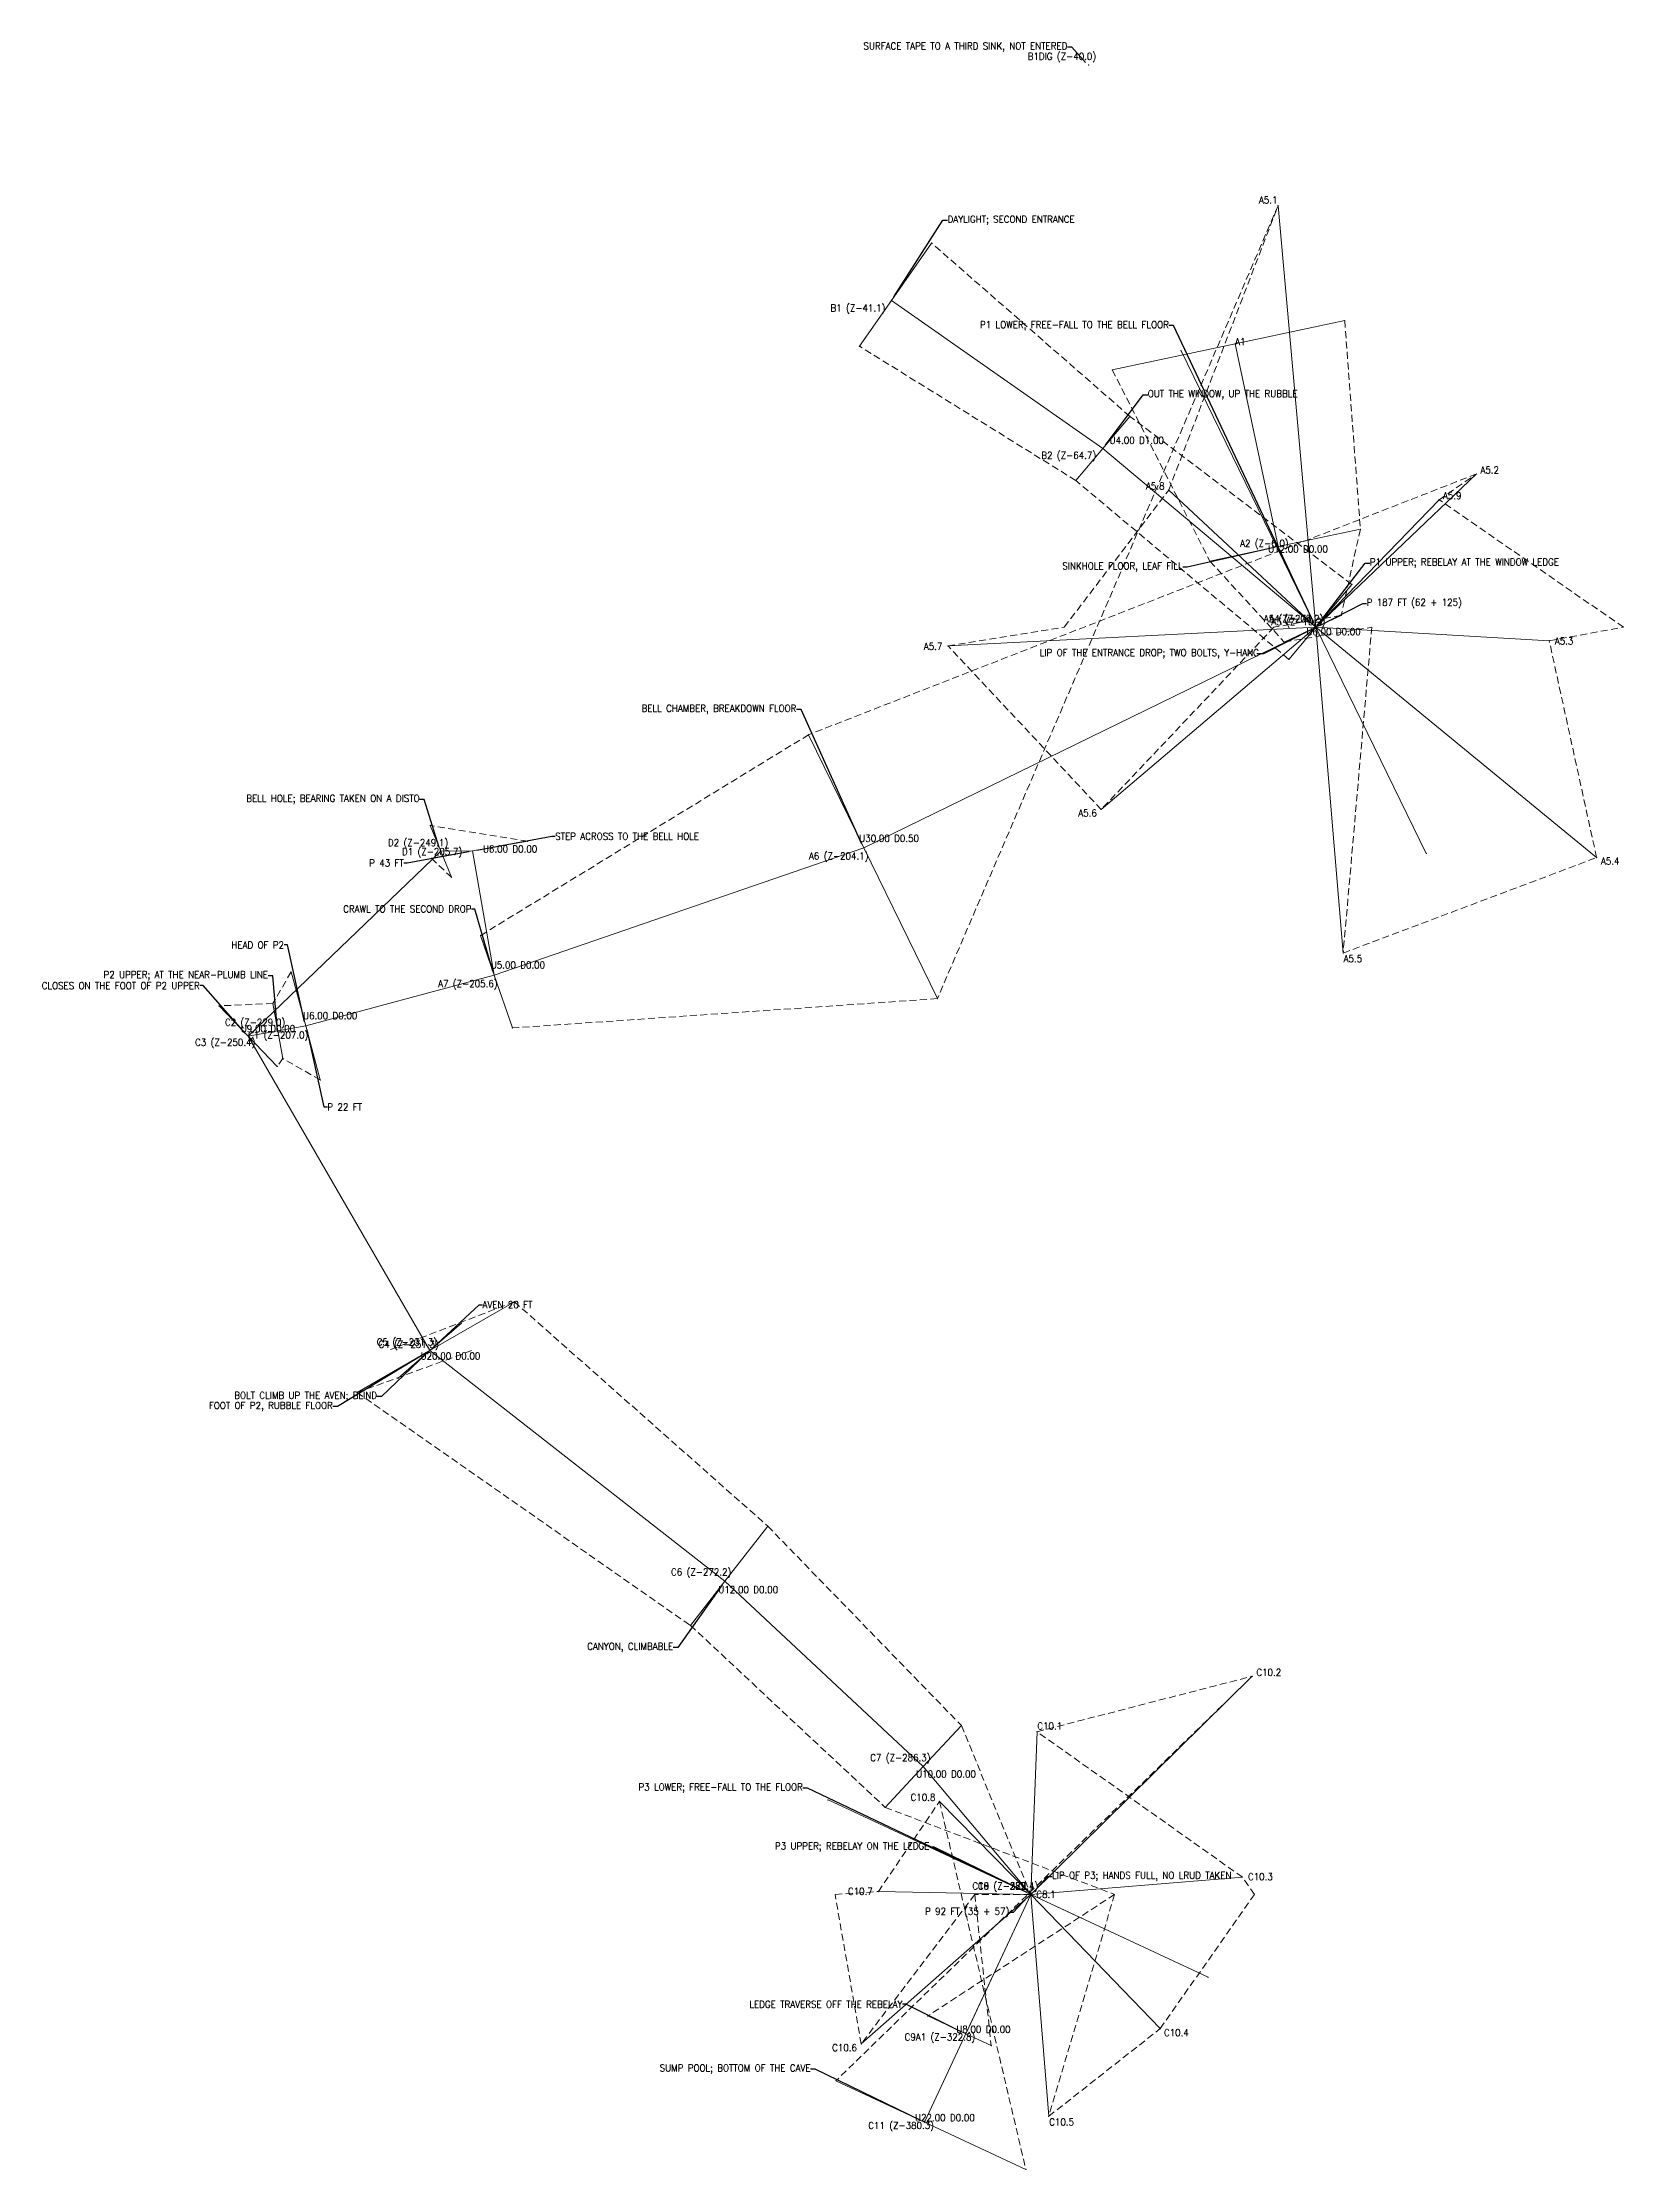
# Model space of a CAD drawing. Header units: feet. Extents: x -90 to 40, y -903 to 22.
# Drawn here: x -85.3 to 27.8, y -130.6 to 21.6 of the extents above; entities that cross this region are included whole.
import ezdxf

# ---------------------------------------------------------------- set-up
doc = ezdxf.new("R2010")
doc.units = ezdxf.units.FT
doc.header["$MEASUREMENT"] = 0
doc.linetypes.add('DASHED', pattern=[0.75, 0.5, -0.25])
for name, color, linetype, lineweight, true_color in [('CTRL-LRUD', 9, 'Continuous', 9, 0xffc0cb), ('CTRL-LRUD-WALL-LEFT', 8, 'DASHED', 0, 0x808080), ('CTRL-LRUD-WALL-RIGHT', 8, 'DASHED', 0, 0x808080), ('CTRL-SHOTS', 8, 'Continuous', 9, 0x808080), ('CTRL-SPLAYS', 8, 'Continuous', 0, 0x808080), ('CTRL-STATION-LABELS', 1, 'Continuous', 0, 0xff0000), ('CTRL-STATIONS', 1, 'Continuous', 9, 0xff0000), ('NOTES-ANNOTATION', 7, 'Continuous', 18, 0xffffff)]:
    doc.layers.add(name, color=color, linetype=linetype, lineweight=lineweight, true_color=true_color)
doc.styles.get("Standard").update_dxf_attribs({"font": ''})
doc.styles.add('textstyle0', font='')
doc.styles.add('textstyle1', font='')
doc.styles.add('textstyle10', font='')
doc.styles.add('textstyle103', font='')
doc.styles.add('textstyle104', font='')
doc.styles.add('textstyle108', font='')
doc.styles.add('textstyle109', font='')
doc.styles.add('textstyle11', font='')
doc.styles.add('textstyle110', font='')
doc.styles.add('textstyle112', font='')
doc.styles.add('textstyle113', font='')
doc.styles.add('textstyle114', font='')
doc.styles.add('textstyle115', font='')
doc.styles.add('textstyle116', font='')
doc.styles.add('textstyle117', font='')
doc.styles.add('textstyle118', font='')
doc.styles.add('textstyle12', font='')
doc.styles.add('textstyle122', font='')
doc.styles.add('textstyle123', font='')
doc.styles.add('textstyle124', font='')
doc.styles.add('textstyle125', font='')
doc.styles.add('textstyle13', font='')
doc.styles.add('textstyle15', font='')
doc.styles.add('textstyle16', font='')
doc.styles.add('textstyle17', font='')
doc.styles.add('textstyle18', font='')
doc.styles.add('textstyle2', font='')
doc.styles.add('textstyle20', font='')
doc.styles.add('textstyle21', font='')
doc.styles.add('textstyle22', font='')
doc.styles.add('textstyle24', font='')
doc.styles.add('textstyle25', font='')
doc.styles.add('textstyle26', font='')
doc.styles.add('textstyle27', font='')
doc.styles.add('textstyle28', font='')
doc.styles.add('textstyle29', font='')
doc.styles.add('textstyle33', font='')
doc.styles.add('textstyle34', font='')
doc.styles.add('textstyle36', font='')
doc.styles.add('textstyle37', font='')
doc.styles.add('textstyle39', font='')
doc.styles.add('textstyle40', font='')
doc.styles.add('textstyle41', font='')
doc.styles.add('textstyle43', font='')
doc.styles.add('textstyle45', font='')
doc.styles.add('textstyle47', font='')
doc.styles.add('textstyle48', font='')
doc.styles.add('textstyle49', font='')
doc.styles.add('textstyle5', font='')
doc.styles.add('textstyle50', font='')
doc.styles.add('textstyle52', font='')
doc.styles.add('textstyle54', font='')
doc.styles.add('textstyle57', font='')
doc.styles.add('textstyle58', font='')
doc.styles.add('textstyle59', font='')
doc.styles.add('textstyle6', font='')
doc.styles.add('textstyle60', font='')
doc.styles.add('textstyle61', font='')
doc.styles.add('textstyle63', font='')
doc.styles.add('textstyle66', font='')
doc.styles.add('textstyle67', font='')
doc.styles.add('textstyle69', font='')
doc.styles.add('textstyle70', font='')
doc.styles.add('textstyle71', font='')
doc.styles.add('textstyle73', font='')
doc.styles.add('textstyle74', font='')
doc.styles.add('textstyle75', font='')
doc.styles.add('textstyle76', font='')
doc.styles.add('textstyle77', font='')
doc.styles.add('textstyle80', font='')
doc.styles.add('textstyle82', font='')
doc.styles.add('textstyle84', font='')
doc.styles.add('textstyle85', font='')
doc.styles.add('textstyle89', font='')
doc.styles.add('textstyle9', font='')
doc.styles.add('textstyle90', font='')
doc.styles.add('textstyle91', font='')
doc.styles.add('textstyle92', font='')
doc.styles.add('textstyle93', font='')
doc.styles.add('textstyle94', font='')
doc.styles.add('textstyle95', font='')
doc.styles.add('textstyle98', font='')
doc.styles.get('Standard').set_extended_font_data('txt')
doc.styles.get('textstyle0').set_extended_font_data('standard')
doc.styles.get('textstyle1').set_extended_font_data('standard')
doc.styles.get('textstyle10').set_extended_font_data('standard')
doc.styles.get('textstyle103').set_extended_font_data('standard')
doc.styles.get('textstyle104').set_extended_font_data('standard')
doc.styles.get('textstyle108').set_extended_font_data('standard')
doc.styles.get('textstyle109').set_extended_font_data('standard')
doc.styles.get('textstyle11').set_extended_font_data('standard')
doc.styles.get('textstyle110').set_extended_font_data('standard')
doc.styles.get('textstyle112').set_extended_font_data('standard')
doc.styles.get('textstyle113').set_extended_font_data('standard')
doc.styles.get('textstyle114').set_extended_font_data('standard')
doc.styles.get('textstyle115').set_extended_font_data('standard')
doc.styles.get('textstyle116').set_extended_font_data('standard')
doc.styles.get('textstyle117').set_extended_font_data('standard')
doc.styles.get('textstyle118').set_extended_font_data('standard')
doc.styles.get('textstyle12').set_extended_font_data('standard')
doc.styles.get('textstyle122').set_extended_font_data('standard')
doc.styles.get('textstyle123').set_extended_font_data('standard')
doc.styles.get('textstyle124').set_extended_font_data('standard')
doc.styles.get('textstyle125').set_extended_font_data('standard')
doc.styles.get('textstyle13').set_extended_font_data('standard')
doc.styles.get('textstyle15').set_extended_font_data('standard')
doc.styles.get('textstyle16').set_extended_font_data('standard')
doc.styles.get('textstyle17').set_extended_font_data('standard')
doc.styles.get('textstyle18').set_extended_font_data('standard')
doc.styles.get('textstyle2').set_extended_font_data('standard')
doc.styles.get('textstyle20').set_extended_font_data('standard')
doc.styles.get('textstyle21').set_extended_font_data('standard')
doc.styles.get('textstyle22').set_extended_font_data('standard')
doc.styles.get('textstyle24').set_extended_font_data('standard')
doc.styles.get('textstyle25').set_extended_font_data('standard')
doc.styles.get('textstyle26').set_extended_font_data('standard')
doc.styles.get('textstyle27').set_extended_font_data('standard')
doc.styles.get('textstyle28').set_extended_font_data('standard')
doc.styles.get('textstyle29').set_extended_font_data('standard')
doc.styles.get('textstyle33').set_extended_font_data('standard')
doc.styles.get('textstyle34').set_extended_font_data('standard')
doc.styles.get('textstyle36').set_extended_font_data('standard')
doc.styles.get('textstyle37').set_extended_font_data('standard')
doc.styles.get('textstyle39').set_extended_font_data('standard')
doc.styles.get('textstyle40').set_extended_font_data('standard')
doc.styles.get('textstyle41').set_extended_font_data('standard')
doc.styles.get('textstyle43').set_extended_font_data('standard')
doc.styles.get('textstyle45').set_extended_font_data('standard')
doc.styles.get('textstyle47').set_extended_font_data('standard')
doc.styles.get('textstyle48').set_extended_font_data('standard')
doc.styles.get('textstyle49').set_extended_font_data('standard')
doc.styles.get('textstyle5').set_extended_font_data('standard')
doc.styles.get('textstyle50').set_extended_font_data('standard')
doc.styles.get('textstyle52').set_extended_font_data('standard')
doc.styles.get('textstyle54').set_extended_font_data('standard')
doc.styles.get('textstyle57').set_extended_font_data('standard')
doc.styles.get('textstyle58').set_extended_font_data('standard')
doc.styles.get('textstyle59').set_extended_font_data('standard')
doc.styles.get('textstyle6').set_extended_font_data('standard')
doc.styles.get('textstyle60').set_extended_font_data('standard')
doc.styles.get('textstyle61').set_extended_font_data('standard')
doc.styles.get('textstyle63').set_extended_font_data('standard')
doc.styles.get('textstyle66').set_extended_font_data('standard')
doc.styles.get('textstyle67').set_extended_font_data('standard')
doc.styles.get('textstyle69').set_extended_font_data('standard')
doc.styles.get('textstyle70').set_extended_font_data('standard')
doc.styles.get('textstyle71').set_extended_font_data('standard')
doc.styles.get('textstyle73').set_extended_font_data('standard')
doc.styles.get('textstyle74').set_extended_font_data('standard')
doc.styles.get('textstyle75').set_extended_font_data('standard')
doc.styles.get('textstyle76').set_extended_font_data('standard')
doc.styles.get('textstyle77').set_extended_font_data('standard')
doc.styles.get('textstyle80').set_extended_font_data('standard')
doc.styles.get('textstyle82').set_extended_font_data('standard')
doc.styles.get('textstyle84').set_extended_font_data('standard')
doc.styles.get('textstyle85').set_extended_font_data('standard')
doc.styles.get('textstyle89').set_extended_font_data('standard')
doc.styles.get('textstyle9').set_extended_font_data('standard')
doc.styles.get('textstyle90').set_extended_font_data('standard')
doc.styles.get('textstyle91').set_extended_font_data('standard')
doc.styles.get('textstyle92').set_extended_font_data('standard')
doc.styles.get('textstyle93').set_extended_font_data('standard')
doc.styles.get('textstyle94').set_extended_font_data('standard')
doc.styles.get('textstyle95').set_extended_font_data('standard')
doc.styles.get('textstyle98').set_extended_font_data('standard')
doc.dimstyles.get("Standard").update_dxf_attribs({"dimtxt": 0.083333, "dimasz": 0.083333, "dimexe": 0.041667, "dimexo": 0.020833, "dimgap": 0.020833, "dimtad": 1, "dimtxsty": 'Standard', "dimcen": 2.5, "dimadec": 0, "dimazin": 0, "dimtfac": 1, "dimtmove": 0, "dimatfit": 3, "dimfxl": 1, "dimarcsym": 0})

msp = doc.modelspace()

# ---------------------------------------------------------------- linework, layer by layer
at = {"layer": 'CTRL-LRUD'}
for p, q in [((-24.6, 3.11), (-21.73, 7.21)), ((-24.6, 3.11), (-26.89, -0.17)), ((0, 0), (7.83, 1.66)), ((0, 0), (-8.8, -1.87)), ((5.77, -20.27), (-3.87, -0.5)), ((-9.47, -7.48), (-7.54, -5.19)), ((-9.47, -7.48), (-11.4, -9.78)), ((3.08, -14.51), (8.95, -13.26)), ((3.08, -14.51), (-1.81, -15.55)), ((5.77, -20.27), (8.34, -17.21)), ((5.77, -20.27), (7.58, -19.43)), ((5.77, -20.27), (3.51, -21.33)), ((5.77, -20.27), (3.84, -22.57)), ((5.77, -20.27), (13.66, -36.45)), ((-26.57, -36.05), (-30.52, -27.96)), ((-56.83, -36.3), (-57.59, -34.45)), ((-54.56, -36.27), (-57.51, -36.8)), ((-56.83, -36.3), (-56.07, -38.16)), ((-54.56, -36.27), (-50.62, -35.58)), ((-26.57, -36.05), (-21.31, -46.84)), ((-53.01, -45.15), (-53.99, -42.32)), ((-66.5, -48.79), (-67.54, -44.93)), ((-53.01, -45.15), (-51.71, -48.94)), ((-70.62, -49.52), (-72.7, -47.36)), ((-68.49, -49.15), (-68.84, -47.18)), ((-70.62, -49.52), (-68.54, -51.69)), ((-68.49, -49.15), (-68.14, -51.12)), ((-66.5, -48.79), (-65.46, -52.66)), ((-57.63, -72.02), (-51.57, -68.52)), ((-57.63, -72.02), (-55.36, -70.06)), ((-57.63, -72.02), (-62.82, -75.02)), ((-57.63, -72.02), (-59.89, -73.99)), ((-36.52, -88.52), (-33.44, -84.58)), ((-36.52, -88.52), (-38.98, -91.67)), ((-22.32, -101.76), (-19.59, -98.84)), ((-22.32, -101.76), (-25.04, -104.69)), ((-14.63, -110.92), (-29.13, -104.16)), ((-14.63, -110.92), (-20.07, -108.38)), ((-14.63, -110.92), (-11.01, -112.61)), ((-14.63, -110.92), (-1.94, -116.84)), ((-19.28, -120.88), (-22, -119.61)), ((-19.28, -120.88), (-17.46, -121.73)), ((-22.23, -127.21), (-28.57, -124.25)), ((-22.23, -127.21), (-14.98, -130.59))]:
    msp.add_line(p, q, dxfattribs=at)
for p in [(-21.73, 7.21), (7.83, 1.66), (-26.89, -0.17), (-3.87, -0.5), (-8.8, -1.87), (-7.54, -5.19), (-11.4, -9.78), (8.95, -13.26), (-1.81, -15.55), (8.34, -17.21), (7.58, -19.43), (3.51, -21.33), (3.84, -22.57), (-30.52, -27.96), (-57.59, -34.45), (-50.62, -35.58), (13.66, -36.45), (-57.51, -36.8), (-56.07, -38.16), (-53.99, -42.32), (-67.54, -44.93), (-21.31, -46.84), (-72.7, -47.36), (-68.84, -47.18), (-51.71, -48.94), (-68.54, -51.69), (-68.14, -51.12), (-65.46, -52.66), (-51.57, -68.52), (-55.36, -70.06), (-59.89, -73.99), (-62.82, -75.02), (-33.44, -84.58), (-38.98, -91.67), (-19.59, -98.84), (-29.13, -104.16), (-25.04, -104.69), (-20.07, -108.38), (-11.01, -112.61), (-1.94, -116.84), (-22, -119.61), (-17.46, -121.73), (-28.57, -124.25), (-14.98, -130.59)]:
    msp.add_point(p, dxfattribs=at)
at = {"layer": 'CTRL-LRUD-WALL-LEFT'}
for points in [[(7.83, 1.66), (8.95, -13.26), (7.58, -19.43), (2.77, -20.27), (-9.59, -33.31), (-20.55, -21.61), (-12.23, -20.27), (-4.76, -10.46), (3.06, 9.88), (-21.31, -46.84), (-51.71, -48.94)], [(3.84, -22.57), (-11.4, -9.78), (-26.89, -0.17)], [(-57.51, -36.8), (-56.07, -38.16)], [(-65.46, -52.66), (-68.14, -51.12), (-68.54, -51.69)], [(-51.57, -68.52), (-60.63, -72.02)], [(-51.57, -68.52), (-33.44, -84.58), (-19.59, -98.84), (-14.63, -110.92), (-18.63, -110.92), (-17.46, -121.73)], [(-18.63, -110.92), (-26.76, -121.61), (-28.63, -110.92), (-25.53, -110.71), (-21.16, -104.27), (-14.98, -130.59)]]:
    msp.add_lwpolyline(points, dxfattribs=at)
at = {"layer": 'CTRL-LRUD-WALL-RIGHT'}
for points in [[(8.34, -17.21), (-7.54, -5.19), (-21.73, 7.21)], [(-8.8, -1.87), (-1.81, -15.55), (3.51, -21.33), (9.77, -20.27), (7.72, -43.58), (25.85, -36.75), (22.46, -21.24), (27.77, -20.27), (14.58, -11.15), (17.25, -9.31), (-30.52, -27.96), (-53.99, -42.32)], [(-50.62, -35.58), (-57.59, -34.45)], [(-67.54, -44.93), (-68.84, -47.18), (-72.7, -47.36)], [(-62.82, -75.02), (-54.63, -72.02)], [(-62.82, -75.02), (-38.98, -91.67), (-25.04, -104.69), (-8.63, -110.92), (-22, -119.61)], [(-8.63, -110.92), (-13.34, -126.79), (-5.37, -120.52), (1.37, -110.92), (0.51, -109.68), (-14.18, -99.28), (1.22, -95.31), (-28.57, -124.25)]]:
    msp.add_lwpolyline(points, dxfattribs=at)
at = {"layer": 'CTRL-SHOTS'}
for p, q in [((-9.47, -7.48), (-24.6, 3.11)), ((0, 0), (3.08, -14.51)), ((5.77, -20.27), (-9.47, -7.48)), ((3.08, -14.51), (5.77, -20.27)), ((5.77, -20.27), (-26.57, -36.05)), ((5.77, -20.27), (5.77, -20.27)), ((5.77, -20.27), (5.77, -20.27)), ((-56.83, -36.3), (-70.62, -49.52)), ((-54.56, -36.27), (-56.83, -36.3)), ((-53.01, -45.15), (-54.56, -36.27)), ((-26.57, -36.05), (-53.01, -45.15)), ((-53.01, -45.15), (-66.5, -48.79)), ((-68.49, -49.15), (-70.62, -49.52)), ((-70.62, -49.52), (-57.63, -72.02)), ((-66.5, -48.79), (-68.49, -49.15)), ((-57.63, -72.02), (-57.63, -72.02)), ((-57.63, -72.02), (-36.52, -88.52)), ((-36.52, -88.52), (-22.32, -101.76)), ((-22.32, -101.76), (-14.63, -110.92)), ((-14.63, -110.92), (-22.23, -127.21)), ((-14.63, -110.92), (-19.28, -120.88)), ((-14.63, -110.92), (-14.63, -110.92)), ((-14.63, -110.92), (-14.63, -110.92))]:
    msp.add_line(p, q, dxfattribs=at)
at = {"layer": 'CTRL-SPLAYS'}
for p, q in [((5.77, -20.27), (3.06, 9.88)), ((5.77, -20.27), (-4.76, -10.46)), ((5.77, -20.27), (17.25, -9.31)), ((5.77, -20.27), (14.58, -11.15)), ((5.77, -20.27), (-20.55, -21.61)), ((5.77, -20.27), (-9.59, -33.31)), ((5.77, -20.27), (22.46, -21.24)), ((5.77, -20.27), (25.85, -36.75)), ((5.77, -20.27), (7.72, -43.58)), ((-14.63, -110.92), (1.22, -95.31)), ((-14.63, -110.92), (-14.18, -99.28)), ((-14.63, -110.92), (-21.16, -104.27)), ((-14.63, -110.92), (-26.76, -121.61)), ((-14.63, -110.92), (-25.53, -110.71)), ((-14.63, -110.92), (0.51, -109.68)), ((-14.63, -110.92), (-14.63, -110.92)), ((-14.63, -110.92), (-5.37, -120.52)), ((-14.63, -110.92), (-13.34, -126.79))]:
    msp.add_line(p, q, dxfattribs=at)
for p in [(3.06, 9.88), (-4.76, -10.46), (17.25, -9.31), (14.58, -11.15), (22.46, -21.24), (-20.55, -21.61), (-9.59, -33.31), (25.85, -36.75), (7.72, -43.58), (1.22, -95.31), (-14.18, -99.28), (-21.16, -104.27), (-25.53, -110.71), (-14.63, -110.92), (0.51, -109.68), (-26.76, -121.61), (-5.37, -120.52), (-13.34, -126.79)]:
    msp.add_point(p, dxfattribs=at)
at = {"layer": 'CTRL-STATIONS'}
for p in [(-10.48, 19.94), (-24.6, 3.11), (0, 0), (-9.47, -7.48), (3.08, -14.51), (5.77, -20.27), (5.77, -20.27), (5.77, -20.27), (-56.83, -36.3), (-54.56, -36.27), (-26.57, -36.05), (-53.01, -45.15), (-70.62, -49.52), (-68.49, -49.15), (-66.5, -48.79), (-57.63, -72.02), (-57.63, -72.02), (-36.52, -88.52), (-22.32, -101.76), (-14.63, -110.92), (-14.63, -110.92), (-14.63, -110.92), (-19.28, -120.88), (-22.23, -127.21)]:
    msp.add_point(p, dxfattribs=at)

# ---------------------------------------------------------------- texts
at = {"layer": 'CTRL-SPLAYS', "char_height": 0.5, "width": 100}
for s, insert, attachment_point, style in [('A5.1', (3.02, 10.28), 6, 'textstyle85'), ('A5.2', (17.54, -9.03), 4, 'textstyle109'), ('A5.8', (-5.06, -10.18), 6, 'textstyle112'), ('A5.9', (14.86, -10.86), 4, 'textstyle116'), ('A5.3', (22.86, -21.26), 4, 'textstyle45'), ('A5.7', (-20.95, -21.63), 6, 'textstyle74'), ('A5.6', (-9.9, -33.57), 6, 'textstyle90'), ('A5.4', (26.16, -37), 4, 'textstyle61'), ('A5.5', (7.75, -43.98), 4, 'textstyle50'), ('C10.2', (1.51, -95.03), 4, 'textstyle5'), ('C10.1', (-14.16, -98.88), 4, 'textstyle21'), ('C10.8', (-21.45, -103.98), 6, 'textstyle54'), ('C10.3', (0.91, -109.64), 4, 'textstyle66'), ('C10.7', (-25.93, -110.7), 6, 'textstyle92'), ('C8.1', (-14.23, -110.92), 4, 'textstyle115'), ('C10.6', (-27.06, -121.88), 6, 'textstyle75'), ('C10.4', (-5.1, -120.81), 4, 'textstyle28'), ('C10.5', (-13.31, -127.19), 4, 'textstyle73')]:
    msp.add_mtext(s, dxfattribs=dict(at, insert=insert, attachment_point=attachment_point, style=style))
at = {"layer": 'CTRL-STATION-LABELS', "char_height": 0.5, "width": 100}
for s, insert, attachment_point, style in [('B1DIG (Z-40.0)', (-9.95, 20.47), 6, 'textstyle98'), ('B1 (Z-41.1)', (-25.03, 2.49), 6, 'textstyle57'), ('A1', (0.73, 0.16), 6, 'textstyle24'), ('U4.00 D1.00', (-8.99, -6.91), 4, 'textstyle67'), ('B2 (Z-64.7)', (-9.95, -8.06), 6, 'textstyle11'), ('A2 (Z-6.0)', (3.82, -14.35), 6, 'textstyle124'), ('U12.00 D0.00', (2.35, -14.67), 4, 'textstyle16'), ('A5 (Z-203.2)', (6.3, -19.74), 6, 'textstyle41'), ('A4 (Z-78.2)', (6.3, -19.74), 6, 'textstyle20'), ('A3 (Z-16.2)', (6.45, -19.96), 6, 'textstyle52'), ('U6.00 D0.00', (5.09, -20.59), 4, 'textstyle125'), ('D2 (Z-249.1)', (-56.3, -35.77), 6, 'textstyle76'), ('D1 (Z-205.7)', (-55.3, -36.4), 6, 'textstyle26'), ('U6.00 D0.00', (-53.82, -36.14), 4, 'textstyle103'), ('A6 (Z-204.1)', (-26.24, -36.72), 6, 'textstyle47'), ('U30.00 D0.50', (-26.9, -35.38), 4, 'textstyle17'), ('A7 (Z-205.6)', (-52.77, -45.86), 6, 'textstyle113'), ('U5.00 D0.00', (-53.26, -44.44), 4, 'textstyle15'), ('C2 (Z-229.0)', (-67.96, -48.62), 6, 'textstyle37'), ('U6.00 D0.00', (-66.69, -48.07), 4, 'textstyle108'), ('C3 (Z-250.4)', (-70.1, -50.06), 6, 'textstyle18'), ('U9.00 D0.00', (-71.14, -48.98), 4, 'textstyle39'), ('C1 (Z-207.0)', (-66.31, -49.52), 6, 'textstyle13'), ('C5 (Z-231.3)', (-57.1, -71.49), 6, 'textstyle104'), ('C4 (Z-251.3)', (-56.98, -71.65), 6, 'textstyle80'), ('U20.00 D0.00', (-58.28, -72.4), 4, 'textstyle63'), ('C6 (Z-272.2)', (-36.05, -87.93), 6, 'textstyle89'), ('U12.00 D0.00', (-36.98, -89.11), 4, 'textstyle27'), ('C7 (Z-286.3)', (-21.8, -101.21), 6, 'textstyle1'), ('U10.00 D0.00', (-22.83, -102.31), 4, 'textstyle117'), ('C10 (Z-379.4)', (-14.1, -110.39), 6, 'textstyle59'), ('C8 (Z-287.4)', (-14.1, -110.39), 6, 'textstyle10'), ('C9 (Z-322.4)', (-14.1, -110.39), 6, 'textstyle29'), ('C9A1 (Z-322.8)', (-18.6, -121.2), 6, 'textstyle94'), ('U8.00 D0.00', (-19.96, -120.57), 4, 'textstyle6'), ('C11 (Z-380.3)', (-21.55, -127.53), 6, 'textstyle118'), ('U22.00 D0.00', (-22.91, -126.89), 4, 'textstyle60')]:
    msp.add_mtext(s, dxfattribs=dict(at, insert=insert, attachment_point=attachment_point, style=style))
at = {"layer": 'NOTES-ANNOTATION', "char_height": 0.5, "width": 100}
for s, insert, attachment_point, style in [('SURFACE TAPE TO A THIRD SINK, NOT ENTERED', (-12.01, 21.22), 6, 'textstyle49'), ('DAYLIGHT; SECOND ENTRANCE', (-20.58, 8.84), 4, 'textstyle34'), ('P1 LOWER; FREE-FALL TO THE BELL FLOOR', (-4.75, 1.3), 6, 'textstyle122'), ('OUT THE WINDOW, UP THE RUBBLE', (-6.26, -3.65), 4, 'textstyle25'), ('SINKHOLE FLOOR, LEAF FILL', (-3.76, -15.97), 6, 'textstyle77'), ('P1 UPPER; REBELAY AT THE WINDOW LEDGE', (9.63, -15.68), 4, 'textstyle9'), ('P 187 FT (62 + 125)', (9.4, -18.58), 4, 'textstyle123'), ('LIP OF THE ENTRANCE DROP; TWO BOLTS, Y-HANG', (1.69, -22.18), 6, 'textstyle114'), ('BELL CHAMBER, BREAKDOWN FLOOR', (-31.4, -26.16), 6, 'textstyle69'), ('BELL HOLE; BEARING TAKEN ON A DISTO', (-58.35, -32.6), 6, 'textstyle91'), ('STEP ACROSS TO THE BELL HOLE', (-48.65, -35.23), 4, 'textstyle110'), ('P 43 FT', (-59.48, -37.14), 6, 'textstyle84'), ('CRAWL TO THE SECOND DROP', (-54.64, -40.43), 6, 'textstyle82'), ('HEAD OF P2', (-68.05, -43), 6, 'textstyle33'), ('P2 UPPER; AT THE NEAR-PLUMB LINE', (-69.19, -45.21), 6, 'textstyle71'), ('CLOSES ON THE FOOT OF P2 UPPER', (-74.08, -45.91), 6, 'textstyle43'), ('P 22 FT', (-64.95, -54.59), 4, 'textstyle48'), ('AVEN 20 FT', (-53.85, -68.74), 4, 'textstyle12'), ('FOOT OF P2, RUBBLE FLOOR', (-64.56, -76.02), 6, 'textstyle2'), ('BOLT CLIMB UP THE AVEN; BLIND', (-61.4, -75.3), 6, 'textstyle0'), ('CANYON, CLIMBABLE', (-40.21, -93.25), 6, 'textstyle22'), ('P3 LOWER; FREE-FALL TO THE FLOOR', (-30.94, -103.31), 6, 'textstyle70'), ('P3 UPPER; REBELAY ON THE LEDGE', (-21.88, -107.54), 6, 'textstyle58'), ('LIP OF P3; HANDS FULL, NO LRUD TAKEN', (-13.1, -109.63), 4, 'textstyle93'), ('P 92 FT (35 + 57)', (-16.16, -112.2), 6, 'textstyle95'), ('LEDGE TRAVERSE OFF THE REBELAY', (-23.81, -118.77), 6, 'textstyle36'), ('SUMP POOL; BOTTOM OF THE CAVE', (-30.38, -123.41), 6, 'textstyle40')]:
    msp.add_mtext(s, dxfattribs=dict(at, insert=insert, attachment_point=attachment_point, style=style))

# ---------------------------------------------------------------- leaders
at = {"layer": 'NOTES-ANNOTATION'}
for points in [[(-10.71, 20.13), (-11.68, 21.22), (-12.01, 21.22)], [(-24.43, 3.36), (-20.92, 8.84), (-20.58, 8.84)], [(5.64, -20), (-4.42, 1.3), (-4.75, 1.3)], [(-9.28, -7.25), (-6.59, -3.65), (-6.26, -3.65)], [(2.79, -14.57), (-3.43, -15.97), (-3.76, -15.97)], [(5.96, -20.04), (9.3, -15.68), (9.63, -15.68)], [(6.04, -20.15), (9.12, -18.58), (9.4, -18.58)], [(5.5, -20.4), (2.03, -22.18), (1.69, -22.18)], [(-26.71, -35.78), (-31.06, -26.16), (-31.4, -26.16)], [(-56.95, -36.03), (-58.02, -32.6), (-58.35, -32.6)], [(-54.85, -36.33), (-59.23, -37.14), (-59.48, -37.14)], [(-54.26, -36.22), (-48.9, -35.23), (-48.65, -35.23)], [(-53.11, -44.87), (-54.39, -40.43), (-54.64, -40.43)], [(-66.58, -48.5), (-67.8, -43), (-68.05, -43)], [(-68.54, -48.85), (-68.85, -45.21), (-69.19, -45.21)], [(-70.83, -49.31), (-73.83, -45.91), (-74.08, -45.91)], [(-66.42, -49.08), (-65.2, -54.59), (-64.95, -54.59)], [(-57.4, -71.83), (-54.1, -68.74), (-53.85, -68.74)], [(-57.89, -72.17), (-64.22, -76.02), (-64.56, -76.02)], [(-57.85, -72.22), (-61.07, -75.3), (-61.4, -75.3)], [(-36.7, -88.76), (-39.88, -93.25), (-40.21, -93.25)], [(-14.9, -110.79), (-30.61, -103.31), (-30.94, -103.31)], [(-14.9, -110.79), (-21.55, -107.54), (-21.88, -107.54)], [(-14.4, -110.73), (-13.43, -109.63), (-13.1, -109.63)], [(-14.86, -111.11), (-15.89, -112.2), (-16.16, -112.2)], [(-19.55, -120.76), (-23.56, -118.77), (-23.81, -118.77)], [(-22.5, -127.08), (-30.05, -123.41), (-30.38, -123.41)]]:
    msp.add_leader(points, dimstyle='Standard', override={"dimscale": 1}, dxfattribs=at)

doc.saveas('drawing.dxf')
